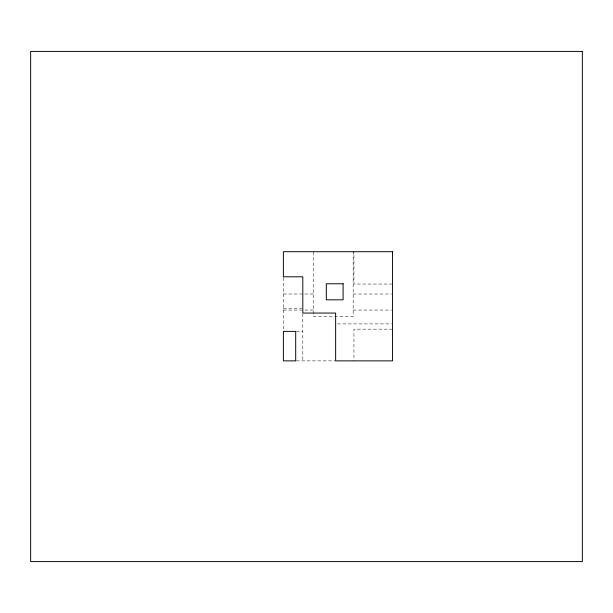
<?xml version="1.0" encoding="UTF-8"?>
<svg xmlns="http://www.w3.org/2000/svg" width="613" height="613" viewBox="0 0 613 613"><rect width="100%" height="100%" fill="white"/><g stroke="black" fill="none" stroke-linecap="round" stroke-linejoin="round"><path stroke-width="0.46" stroke-dasharray="3.06 2.3" d="M392.55 284.049L353.939 284.049L353.939 251.705M283.382 294.018L313.22 294.018M353.165 294.018L391.607 294.018M283.382 308.707L301.88 308.707M283.382 310.071L313.22 310.071M353.165 310.071L391.607 310.071M337.51 323.902L391.6 323.902M392.55 329.173L353.939 329.173L353.939 360.865M296.332 331.38L302.807 331.38M296.332 360.865L335.64 360.865M353.165 251.705L353.165 316.5L313.22 316.5L313.22 251.705M302.807 313.772L302.807 360.865M283.382 277.75L283.382 330.522"/><path stroke-width="0.92" d="M582.35 51.408L30.65 51.408L30.65 561.592L582.35 561.592L582.35 51.408M392.55 251.705L283.382 251.705L283.382 276.8L302.807 276.8L302.807 313.059L335.64 313.059L335.64 360.865L392.55 360.865L392.55 251.705M343.104 283.773L326.308 283.773L326.308 299.826L343.104 299.826L343.104 283.773M295.696 331.38L283.382 331.38L283.382 360.865L295.696 360.865L295.696 331.38"/></g></svg>
